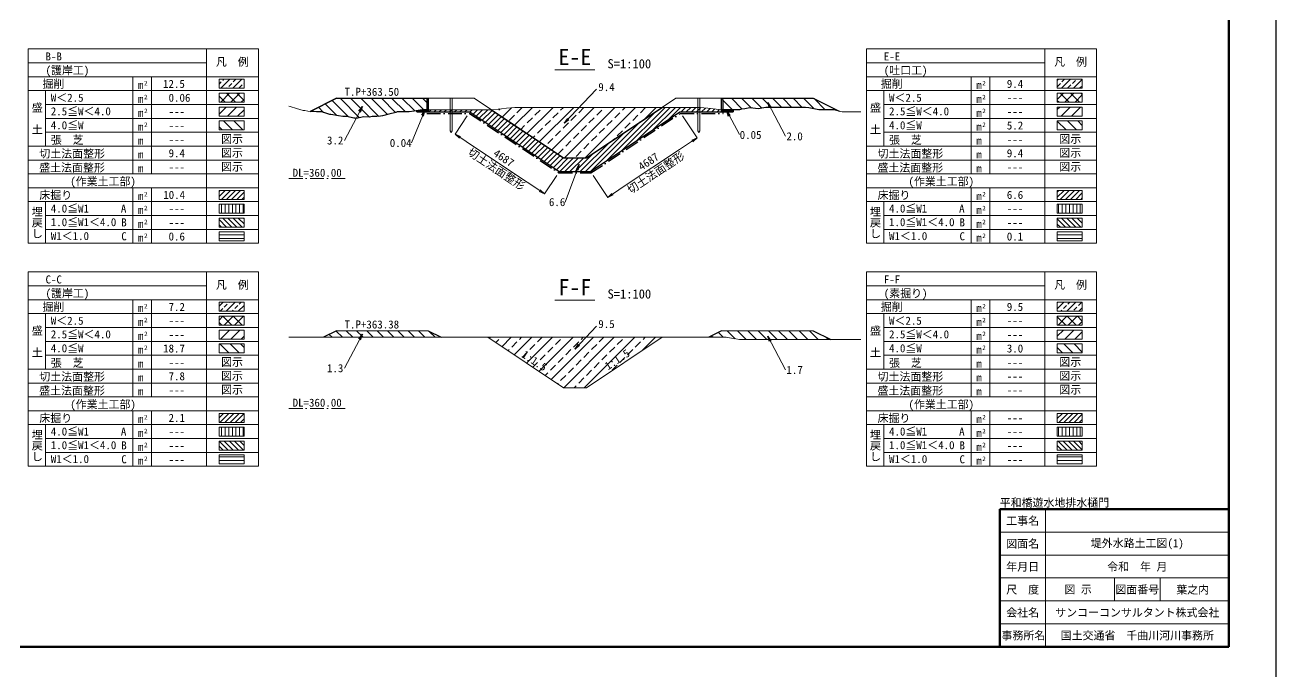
# Model space of a CAD drawing. Header units: millimetres. Extents: x -24094 to 84100, y -59400 to 59400.
# Drawn here: x 29532 to 84100, y 1100 to 29308 of the extents above; entities that cross this region are included whole.
import ezdxf
from ezdxf.enums import TextEntityAlignment as Align

# ---------------------------------------------------------------- set-up
doc = ezdxf.new("R2010")
doc.units = ezdxf.units.MM
doc.header["$LTSCALE"] = 100
doc.header["$PDSIZE"] = 300
doc.linetypes.add('SXF_一点短鎖線', pattern=[9.25, 6, -1.5, 0.25, -1.5])
for name, color, linetype, lineweight in [('D-BGD', 7, 'Continuous', 13), ('D-BMK', 2, 'SXF_一点短鎖線', 13), ('D-BMK-HTXT', 7, 'Continuous', 13), ('D-BYP-STR1', 2, 'Continuous', 13), ('D-BYP-STR2', 6, 'Continuous', 25), ('D-BYP-STR8', 150, 'Continuous', 25), ('D-MTR-LINE', 7, 'Continuous', 13), ('D-MTR-TXT', 7, 'Continuous', 13), ('D-STR', 1, 'Continuous', 13), ('D-STR-STR8', 3, 'Continuous', 25), ('D-STR-TXT', 7, 'Continuous', 13), ('D-TTL', 2, 'Continuous', 140), ('D-TTL-FRAM', 2, 'Continuous', 50), ('D-TTL-LINE', 7, 'Continuous', 13), ('D-TTL-TXT', 7, 'Continuous', 13), ('切土法面整形', 4, 'Continuous', 13), ('埋A', 6, 'Continuous', 13), ('埋B', 6, 'Continuous', 13), ('埋C', 6, 'Continuous', 13), ('床堀', 3, 'Continuous', 13), ('張芝', 3, 'Continuous', 13), ('掘削', 4, 'Continuous', 13), ('盛土(2.5≦W＜4.0)', 5, 'Continuous', 13), ('盛土(4.0≦W)', 5, 'Continuous', 13), ('盛土(W＜2.5)', 5, 'Continuous', 13), ('盛土法面整形', 1, 'Continuous', 13)]:
    doc.layers.add(name, color=color, linetype=linetype, lineweight=lineweight)
doc.styles.add('@ＭＳ ゴシック', font='@MS Gothic.ttf')
doc.styles.add('MS ゴシック', font='MS Gothic.ttf')
doc.styles.add('ＭＳ ゴシック', font='MS Gothic.ttf')
doc.dimstyles.new('DIM-100-F', dxfattribs={"dimscale": 100, "dimtxt": 3.5, "dimasz": 2.5, "dimexe": 0, "dimexo": 2, "dimgap": 0.8, "dimtad": 1, "dimdec": 0, "dimzin": 0, "dimdsep": 46, "dimtxsty": 'MS ゴシック', "dimblk": 'OPEN', "dimcen": 0.1, "dimclrd": 256, "dimclre": 256, "dimclrt": 256, "dimaunit": 1, "dimadec": 4, "dimazin": 0, "dimtfac": 1, "dimtdec": 0, "dimtmove": 2, "dimatfit": 3, "dimldrblk": 'OPEN', "dimfxl": 1, "dimtolj": 1, "dimtzin": 0, "dimlwd": -1, "dimlwe": -1, "dimarcsym": 0})
pattern_1 = [(135, (-492653.5, 540049.14), (-224.5064, -224.5064), [])]
pattern_2 = [(180, (-388168.13, 560220.11), (-1e-14, -158.75), [])]

# ---------------------------------------------------------------- blocks, each defined once
blk = doc.blocks.new('_Open')
at = {"color": 0, "linetype": 'ByBlock', "lineweight": -2}
for p, q in [((-1, 0.17), (0, 0)), ((-1, -0.17), (0, 0)), ((0, 0), (-1, 0))]:
    blk.add_line(p, q, dxfattribs=at)
blk = doc.blocks.new('*D7')
at = {"layer": 'Defpoints', "color": 0, "transparency": 16777216}
for p in [(48937, 25518), (52837, 22918), (52194, 21953)]:
    blk.add_point(p, dxfattribs=at)
at = {"layer": '切土法面整形', "transparency": 16777216}
for p, q in [((48826, 25351), (48294, 24553)), ((48502, 24415), (49058, 24044)), ((51986, 22092), (51431, 22462)), ((52726, 22751), (52194, 21953))]:
    blk.add_line(p, q, dxfattribs=at)
at = {"layer": '切土法面整形', "transparency": 16777216, "xscale": 250, "yscale": 250, "zscale": 250}
for p, rotation in [((48294, 24553), 146.3099324751545), ((52194, 21953), 326.3099324751545)]:
    blk.add_blockref('_Open', p, dxfattribs=dict(at, rotation=rotation))
at = {"layer": '切土法面整形', "transparency": 16777216, "insert": (50244, 23253), "char_height": 350, "attachment_point": 5, "rotation": 326.3099, "style": 'MS ゴシック'}
blk.add_mtext('\\A1;4687\\P切土法面整形', dxfattribs=at)
blk = doc.blocks.new('*D8')
at = {"layer": 'Defpoints', "color": 0, "transparency": 16777216}
for p in [(58100, 25518), (58849, 24395), (54200, 22918)]:
    blk.add_point(p, dxfattribs=at)
at = {"layer": '切土法面整形', "transparency": 16777216}
for p, q in [((58211, 25351), (58849, 24395)), ((58641, 24257), (58085, 23886)), ((54311, 22751), (54949, 21795)), ((55157, 21934), (55712, 22305))]:
    blk.add_line(p, q, dxfattribs=at)
at = {"layer": '切土法面整形', "transparency": 16777216, "xscale": 250, "yscale": 250, "zscale": 250}
for p, rotation in [((58849, 24395), 33.69006752484547), ((54949, 21795), 213.6900675248455)]:
    blk.add_blockref('_Open', p, dxfattribs=dict(at, rotation=rotation))
at = {"layer": '切土法面整形', "transparency": 16777216, "insert": (56899, 23095), "char_height": 350, "attachment_point": 5, "rotation": 33.6901, "style": 'MS ゴシック'}
blk.add_mtext('\\A1;4687\\P切土法面整形', dxfattribs=at)
blk = doc.blocks.new('数量表')
at = {"layer": '埋A'}
h = blk.add_hatch(dxfattribs=at)
h.set_pattern_fill('ANSI31', color=256, scale=50, angle=45)
h.paths.add_polyline_path([(8319, -6769), (9409, -6769), (9409, -7161), (8319, -7161)])
at = {"layer": '埋B'}
h = blk.add_hatch(dxfattribs=at)
h.set_pattern_fill('ANSI31', color=256, scale=50, angle=90)
h.paths.add_polyline_path([(8319, -7374), (9409, -7374), (9409, -7767), (8319, -7767)])
at = {"layer": '埋C'}
h = blk.add_hatch(dxfattribs=at)
h.set_pattern_fill('ANSI31', color=256, scale=50, angle=135)
h.paths.add_polyline_path([(8319, -7979), (9409, -7979), (9409, -8372), (8319, -8372)])
at = {"layer": '床堀'}
h = blk.add_hatch(dxfattribs=at)
h.set_pattern_fill('ANSI31', color=3, scale=50)
h.paths.add_polyline_path([(8319, -6164), (9409, -6164), (9409, -6556), (8319, -6556)])
at = {"layer": '掘削'}
h = blk.add_hatch(dxfattribs=at)
h.set_pattern_fill('ANSI33', color=256, scale=100)
h.set_pattern_definition([(44.998363, (-420407.26, 1166788.6), (-261.92414, 261.90917), []), (44.998363, (-420145.34, 1166788.6), (-261.92414, 261.90917), [185.20304, -92.60152])])
h.paths.add_polyline_path([(8320, -1323), (9410, -1323), (9410, -1715), (8320, -1715)])
at = {"layer": '盛土(2.5≦W＜4.0)'}
h = blk.add_hatch(dxfattribs=at)
h.set_pattern_fill('ANSI31', color=256, scale=100)
h.paths.add_polyline_path([(8320, -2533), (9410, -2533), (9410, -2926), (8320, -2926)])
at = {"layer": '盛土(4.0≦W)'}
h = blk.add_hatch(dxfattribs=at)
h.set_pattern_fill('ANSI31', color=256, scale=100, angle=90)
h.paths.add_polyline_path([(8320, -3138), (9410, -3138), (9410, -3531), (8320, -3531)])
at = {"layer": '盛土(W＜2.5)'}
h = blk.add_hatch(dxfattribs=at)
h.set_pattern_fill('ANSI37', color=256, scale=100)
h.paths.add_polyline_path([(8320, -1928), (9410, -1928), (9410, -2320), (8320, -2320)])
at = {"layer": 'D-MTR-LINE'}
for p, q in [((0, 0), (7770, 0)), ((0, 0), (7770, 0)), ((0, -7867), (0, 0)), ((7770, -8472), (7770, 0)), ((10035, 0), (7770, 0)), ((10035, 0), (10035, -7867)), ((0, -605), (7770, -605)), ((0, -1210), (7770, -1210)), ((4565, -5446), (4565, -1210)), ((4565, -5446), (4565, -1210)), ((5379, -5446), (5379, -1210)), ((10035, -1210), (7770, -1210)), ((0, -1815), (7770, -1815)), ((10035, -1815), (7770, -1815)), ((750, -2420), (7770, -2420)), ((10035, -2420), (7770, -2420)), ((750, -3026), (7770, -3026)), ((10035, -3026), (7770, -3026)), ((750, -3631), (7770, -3631)), ((10035, -3631), (7770, -3631)), ((0, -4236), (7770, -4236)), ((10035, -4236), (7770, -4236)), ((0, -4841), (7770, -4841)), ((10035, -4841), (7770, -4841)), ((0, -5446), (7770, -5446)), ((10035, -5446), (7770, -5446)), ((0, -6051), (7770, -6051)), ((4565, -6656), (4565, -6051)), ((4565, -7867), (4565, -6051)), ((4565, -8472), (4565, -6051)), ((5379, -6656), (5379, -6051)), ((5379, -7867), (5379, -6051)), ((5379, -8472), (5379, -6051)), ((10035, -6051), (7770, -6051)), ((0, -6656), (7770, -6656)), ((10035, -6656), (7770, -6656)), ((750, -7261), (7769, -7261)), ((10035, -7261), (7770, -7261)), ((750, -7867), (7769, -7867)), ((10035, -7867), (7770, -7867)), ((0, -8472), (7769, -8472))]:
    blk.add_line(p, q, dxfattribs=at)
at = {"layer": 'D-MTR-LINE', "flags": 128}
for points in [[(10035, -6051), (10035, -8472)], [(10035, -7261), (7769, -7261)], [(10035, -7867), (7769, -7867)], [(10035, -8472), (7769, -8472)]]:
    blk.add_lwpolyline(points, dxfattribs=at)
at = {"layer": 'D-MTR-TXT', "ltscale": 0.01}
for p, q in [((750, -4236), (750, -1815)), ((0, -8472), (0, -6051)), ((750, -8472), (750, -6656))]:
    blk.add_line(p, q, dxfattribs=at)
at = {"layer": '埋A'}
blk.add_lwpolyline([(8319, -6769), (9409, -6769), (9409, -7161), (8319, -7161)], close=True, dxfattribs=at)
at = {"layer": '埋B'}
blk.add_lwpolyline([(8319, -7374), (9409, -7374), (9409, -7767), (8319, -7767)], close=True, dxfattribs=at)
at = {"layer": '埋C'}
blk.add_lwpolyline([(8319, -7979), (9409, -7979), (9409, -8372), (8319, -8372)], close=True, dxfattribs=at)
at = {"layer": '床堀', "color": 3}
blk.add_lwpolyline([(8319, -6164), (9409, -6164), (9409, -6556), (8319, -6556)], close=True, dxfattribs=at)
at = {"layer": '掘削'}
for p, q in [((8320, -1323), (9410, -1323)), ((8320, -1715), (8320, -1323)), ((9410, -1323), (9410, -1715)), ((9410, -1715), (8320, -1715))]:
    blk.add_line(p, q, dxfattribs=at)
at = {"layer": '盛土(2.5≦W＜4.0)'}
for p, q in [((8320, -2533), (9410, -2533)), ((8320, -2926), (8320, -2533)), ((9410, -2533), (9410, -2926)), ((9410, -2926), (8320, -2926))]:
    blk.add_line(p, q, dxfattribs=at)
at = {"layer": '盛土(4.0≦W)'}
for p, q in [((8320, -3138), (9410, -3138)), ((8320, -3531), (8320, -3138)), ((9410, -3138), (9410, -3531)), ((9410, -3531), (8320, -3531))]:
    blk.add_line(p, q, dxfattribs=at)
at = {"layer": '盛土(W＜2.5)'}
for p, q in [((8320, -1928), (9410, -1928)), ((8320, -2320), (8320, -1928)), ((9410, -1928), (9410, -2320)), ((9410, -2320), (8320, -2320))]:
    blk.add_line(p, q, dxfattribs=at)
at = {"layer": 'D-MTR-TXT', "ltscale": 0.01, "style": 'ＭＳ ゴシック'}
for s, height, p in [('凡\u3000例', 350, (8182, -737)), ('掘削', 350, (618, -1695)), (' m', 350, (4546, -1749)), ('2', 200, (5046, -1588)), (' W＜2.5', 350, (742, -2300)), (' m', 350, (4546, -2354)), ('2', 200, (5046, -2193)), (' 2.5≦W＜4.0', 350, (742, -2893)), (' m', 350, (4546, -2959)), ('2', 200, (5046, -2798)), (' 4.0≦W', 350, (742, -3500)), ('2', 200, (5046, -3403)), (' 張  芝', 350, (742, -4138)), (' m', 350, (4546, -3564)), ('\u3000切土法面整形', 350, (3, -4737)), (' m', 350, (4546, -4170)), (' m', 350, (4546, -4775)), ('\u3000盛土法面整形', 350, (-3, -5350)), (' m', 350, (4546, -5380)), ('(作業土工部)', 350, (1828, -5949)), ('\u3000床掘り', 350, (3, -6552)), (' m', 350, (4546, -6590)), ('2', 200, (5046, -6429)), (' 4.0≦W1', 350, (742, -7131)), ('A', 350, (4037, -7131)), (' m', 350, (4546, -7195)), ('2', 200, (5046, -7034)), (' 1.0≦W1＜4.0', 350, (742, -7725)), ('B', 350, (4055, -7736)), (' m', 350, (4546, -7800)), ('2', 200, (5046, -7639)), (' W1＜1.0', 350, (742, -8331)), ('C', 350, (4055, -8341)), (' m', 350, (4546, -8405)), ('2', 200, (5046, -8244))]:
    blk.add_text(s, height=height, dxfattribs=at).set_placement(p)
at = {"layer": 'D-MTR-TXT', "ltscale": 0.01, "style": '@ＭＳ ゴシック'}
for s, p in [('盛  土', (379, -3026)), ('埋戻し', (379, -7564))]:
    blk.add_text(s, height=350, rotation=270, dxfattribs=at).set_placement(p, align=Align.MIDDLE_CENTER)
at = {"layer": '切土法面整形', "ltscale": 0.01, "style": 'ＭＳ ゴシック'}
blk.add_text('図示', height=350, dxfattribs=at).set_placement((9363, -4704), align=Align.RIGHT)
at = {"layer": '張芝', "ltscale": 0.01, "style": 'ＭＳ ゴシック'}
blk.add_text('図示', height=350, dxfattribs=at).set_placement((9363, -4099), align=Align.RIGHT)
at = {"layer": '盛土法面整形', "ltscale": 0.01, "style": 'ＭＳ ゴシック'}
blk.add_text('図示', height=350, dxfattribs=at).set_placement((9363, -5309), align=Align.RIGHT)

msp = doc.modelspace()

# ---------------------------------------------------------------- hatches: boundary and pattern name
at = {"layer": 'D-BYP-STR2'}
h = msp.add_hatch(dxfattribs=at)
h.set_pattern_fill('ANSI31', color=256, scale=50, angle=135)
h.set_pattern_definition(pattern_2)
h.paths.add_polyline_path([(47118.77, 25617.62), (46859.63, 25617.62), (46618.77, 25575.86), (46618.77, 25517.62), (47118.77, 25517.62)])
h = msp.add_hatch(dxfattribs=at)
h.set_pattern_fill('ANSI31', color=256, scale=50, angle=135)
h.set_pattern_definition(pattern_2)
h.paths.add_polyline_path([(60418.77, 25617.62), (59930.48, 25617.62), (59918.77, 25618.79), (59918.77, 25517.62), (60418.77, 25517.62)])
at = {"layer": '床堀'}
h = msp.add_hatch(dxfattribs=at)
h.set_pattern_fill('ANSI31', color=3, scale=50)
h.set_pattern_definition([(45, (-492653.5, 495770.18), (-112.2532, 112.2532), [])])
h.paths.add_polyline_path([(58100.43, 25517.62), (60418.77, 25517.62), (60418.77, 25617.62), (60124.13, 25617.62), (60053.44, 25617.62), (59930.48, 25617.62), (59687.23, 25641.87), (59547.41, 25655.8), (59321.02, 25678.37), (58970.69, 25713.28), (58954.8, 25714.87), (58927.16, 25717.62), (58588.59, 25717.62), (58393.98, 25717.62), (57923.85, 25717.62), (57817.26, 25717.62), (57489.95, 25717.62), (57318.77, 25717.62), (54018.77, 23517.62), (53018.77, 23517.62), (49868.77, 25617.62), (49799.48, 25617.62), (49743.22, 25617.62), (49534.84, 25617.62), (49166.5, 25617.62), (49067.05, 25617.62), (48894.04, 25617.62), (48700.84, 25617.62), (48589.79, 25617.62), (48334.63, 25617.62), (48013.07, 25617.62), (47968.42, 25617.62), (47890.73, 25617.62), (47602.2, 25617.62), (47436.35, 25617.62), (47235.99, 25617.62), (46887.42, 25617.62), (46859.63, 25617.62), (46618.77, 25575.86), (46618.77, 25517.62), (47118.77, 25517.62), (48937.1, 25517.62), (52837.1, 22917.62), (54200.43, 22917.62)])
at = {"layer": '掘削'}
h = msp.add_hatch(dxfattribs=at)
h.set_pattern_fill('ANSI33', color=256, scale=100)
h.set_pattern_definition([(45, (-492653.5, 489877.64), (-449.0128, 449.0128), []), (45, (-492204.5, 489877.64), (-449.0128, 449.0128), [317.5, -158.75])])
h.paths.add_polyline_path([(57318.77, 25717.62), (57240.54, 25717.62), (57123.74, 25717.62), (56920.54, 25717.62), (56757.53, 25717.62), (56663.82, 25717.62), (56391.31, 25717.62), (56087.11, 25717.62), (56025.1, 25717.62), (55917.23, 25717.62), (55658.89, 25717.62), (55510.39, 25717.62), (55292.67, 25717.62), (54933.67, 25717.62), (54913.92, 25717.62), (54560.25, 25717.62), (54356.96, 25717.62), (54194.04, 25717.62), (53910.6, 25717.62), (53827.82, 25717.62), (53780.24, 25717.62), (53518.77, 25717.62), (53461.61, 25717.62), (53203.52, 25717.62), (53095.4, 25717.62), (52907.29, 25717.62), (52626.8, 25717.62), (52247.61, 25717.62), (52050.09, 25717.62), (51903.98, 25717.62), (51630.54, 25717.62), (51473.37, 25717.62), (51264.33, 25717.62), (50900.67, 25717.62), (50531.91, 25680.87), (50319.94, 25659.74), (50165.69, 25644.37), (49872.49, 25615.14), (53018.77, 23517.62), (54018.77, 23517.62)])
h = msp.add_hatch(dxfattribs=at)
h.set_pattern_fill('ANSI33', color=256, scale=100)
h.set_pattern_definition([(45, (-492653.5, 540049.14), (-449.0128, 449.0128), []), (45, (-492204.5, 540049.14), (-449.0128, 449.0128), [317.5, -158.75])])
h.paths.add_polyline_path([(52844.08, 15691.9), (52617.29, 15691.9), (52235.31, 15691.9), (52040.57, 15691.9), (51745.44, 15691.9), (51463.85, 15691.9), (51379.22, 15691.9), (51232, 15691.9), (51013.01, 15691.9), (50887.13, 15691.9), (50646.8, 15691.9), (50310.42, 15691.9), (50228.69, 15691.9), (49914.37, 15691.9), (49718.77, 15691.9), (53018.77, 13491.9), (54018.77, 13491.9), (57318.77, 15691.9), (57251.87, 15691.9), (56872.42, 15691.9), (56654.31, 15691.9), (56506.21, 15691.9), (56248.56, 15691.9), (56139.99, 15691.9), (56077.59, 15691.9), (55773.78, 15691.9), (55500.87, 15691.9), (55407.57, 15691.9), (55245.25, 15691.9), (55041.35, 15691.9), (54924.15, 15691.9), (54675.14, 15691.9), (54347.44, 15691.9), (54241.94, 15691.9), (53942.72, 15691.9), (53770.72, 15691.9), (53576.5, 15691.9), (53518.77, 15691.9), (53238.62, 15691.9)])
at = {"layer": '盛土(4.0≦W)'}
h = msp.add_hatch(dxfattribs=at)
h.set_pattern_fill('ANSI31', color=256, scale=100, angle=90)
h.set_pattern_definition(pattern_1)
h.paths.add_polyline_path([(47118.77, 26117.62), (43118.77, 26117.62), (41969.46, 25542.97), (42109.01, 25536.3), (42245.9, 25529.76), (42475.22, 25518.8), (42822.61, 25407.34), (42841.43, 25411.09), (42874.17, 25399.74), (43207.65, 25350.57), (43399.33, 25322.31), (43573.86, 25326.83), (43877.48, 25251.8), (43940.07, 25242.57), (43976.05, 25237.27), (44306.29, 25303.1), (44552.77, 25284.93), (44672.5, 25317.62), (44880.8, 25317.62), (45038.71, 25333.36), (45129.48, 25342.41), (45404.92, 25417.62), (45706.2, 25499.89), (45771.14, 25517.62), (45884.11, 25517.62), (46137.35, 25517.62), (46282.92, 25517.62), (46503.56, 25555.88), (46859.63, 25617.62), (46887.42, 25617.62), (47118.77, 25617.62)])
h = msp.add_hatch(dxfattribs=at)
h.set_pattern_fill('ANSI31', color=256, scale=100, angle=90)
h.set_pattern_definition(pattern_1)
h.paths.add_polyline_path([(63918.77, 26117.62), (59918.77, 26117.62), (59918.77, 25618.79), (59930.48, 25617.62), (60053.44, 25617.62), (60124.13, 25617.62), (60419.66, 25617.62), (60700.84, 25617.62), (60785.87, 25632.36), (60933.79, 25658.01), (61152.08, 25695.86), (61277.56, 25683.36), (61518.3, 25659.36), (61854.28, 25717.62), (61884.51, 25717.62), (61937.1, 25717.62), (62250.72, 25717.62), (62431, 25717.62), (62616.93, 25717.62), (62940.41, 25717.62), (62983.15, 25717.62), (63007.71, 25717.62), (63349.36, 25717.62), (63584.43, 25717.62), (63715.57, 25694.88), (63943.72, 25655.32), (64081.79, 25631.38), (64161.15, 25617.62), (64448, 25617.62), (64737.86, 25617.62), (64814.21, 25604.38), (64947.04, 25581.35), (65044.58, 25554.72)])
h = msp.add_hatch(dxfattribs=at)
h.set_pattern_fill('ANSI31', color=256, scale=100, angle=90)
h.set_pattern_definition(pattern_1)
h.paths.add_polyline_path([(45153.6, 15691.9), (45212.13, 15691.9), (45519.82, 15691.9), (45696.68, 15691.9), (45886.03, 15691.9), (46215.44, 15691.9), (46252.24, 15691.9), (46273.4, 15691.9), (46618.46, 15691.9), (46850.12, 15691.9), (46984.67, 15691.9), (47218.75, 15691.9), (47350.88, 15691.9), (47426.83, 15691.9), (47678.77, 15691.9), (47118.77, 15971.9), (43118.77, 15971.9), (42558.77, 15691.9), (42590.11, 15691.9), (42813.1, 15691.9), (42956.33, 15691.9), (43205.5, 15691.9), (43322.54, 15691.9), (43389.81, 15691.9), (43688.75, 15691.9), (43966.53, 15691.9), (44208.82, 15691.9), (44421.18, 15691.9), (44543.25, 15691.9), (44787.39, 15691.9), (45119.96, 15691.9)])
h = msp.add_hatch(dxfattribs=at)
h.set_pattern_fill('ANSI31', color=256, scale=100, angle=90)
h.set_pattern_definition(pattern_1)
h.paths.add_polyline_path([(59918.77, 15971.9), (59358.77, 15691.9), (59435.91, 15691.9), (59537.89, 15691.9), (59802.12, 15691.9), (60114.61, 15691.9), (60168.34, 15682.58), (60261.81, 15666.37), (60534.55, 15619.08), (60691.33, 15591.9), (61265.12, 15591.9), (61268.04, 15591.9), (61633.19, 15591.9), (61844.76, 15591.9), (61999.4, 15591.9), (62268.43, 15591.9), (62421.48, 15591.9), (62628.38, 15591.9), (62998.19, 15591.9), (63271.74, 15591.9), (63464.25, 15591.9), (63574.91, 15591.9), (63830.47, 15591.9), (64151.63, 15591.9), (64196.68, 15591.9), (64275.06, 15591.9), (64562.89, 15591.9), (64678.77, 15591.9), (63918.77, 15971.9)])

# ---------------------------------------------------------------- linework, layer by layer
at = {"layer": 'D-BGD', "color": 7, "linetype": 'Continuous', "lineweight": 13}
for points in [[(41045.42, 25769.39), (41092.46, 25762.46), (41376.58, 25671.3), (41669.18, 25577.42), (41742.79, 25579.33), (41870.86, 25547.68), (42109.01, 25536.3), (42245.9, 25529.76), (42475.22, 25518.8), (42822.61, 25407.34), (42841.43, 25411.09), (42874.17, 25399.74), (43207.65, 25350.57), (43399.33, 25322.31), (43573.86, 25326.83), (43877.48, 25251.8), (43940.07, 25242.57), (43976.05, 25237.27), (44306.29, 25303.1), (44552.77, 25284.93), (44672.5, 25317.62), (44880.8, 25317.62), (45038.71, 25333.36), (45129.48, 25342.41), (45404.92, 25417.62), (45706.2, 25499.89), (45771.14, 25517.62), (45884.11, 25517.62), (46137.35, 25517.62), (46282.92, 25517.62), (46503.56, 25555.88), (46859.63, 25617.62), (46869.78, 25617.62), (46887.42, 25617.62), (47235.99, 25617.62), (47436.35, 25617.62), (47602.2, 25617.62), (47890.73, 25617.62), (47968.42, 25617.62), (48013.07, 25617.62), (48334.63, 25617.62), (48589.79, 25617.62), (48700.84, 25617.62), (48894.04, 25617.62), (49067.05, 25617.62), (49166.5, 25617.62), (49534.84, 25617.62), (49743.22, 25617.62), (49799.48, 25617.62), (49897.36, 25617.62), (50165.69, 25644.37), (50319.94, 25659.74), (50531.91, 25680.87), (50896.65, 25717.22), (50898.12, 25717.37), (50900.67, 25717.62), (51264.33, 25717.62), (51473.37, 25717.62), (51630.54, 25717.62), (51903.98, 25717.62), (52050.09, 25717.62), (52247.61, 25717.62), (52626.8, 25717.62), (52907.29, 25717.62), (53095.4, 25717.62), (53203.52, 25717.62), (53461.61, 25717.62), (53518.77, 25717.62), (53780.24, 25717.62), (53827.82, 25717.62), (53910.6, 25717.62), (54194.04, 25717.62), (54356.96, 25717.62), (54560.25, 25717.62), (54913.92, 25717.62), (54926.46, 25717.62), (54933.67, 25717.62), (55292.67, 25717.62), (55510.39, 25717.62), (55658.89, 25717.62), (55917.23, 25717.62), (56025.1, 25717.62), (56087.11, 25717.62), (56391.31, 25717.62), (56663.82, 25717.62), (56757.53, 25717.62), (56920.54, 25717.62), (57123.74, 25717.62), (57240.54, 25717.62), (57489.95, 25717.62), (57817.26, 25717.62), (57923.85, 25717.62), (58393.98, 25717.62), (58588.59, 25717.62), (58927.16, 25717.62), (58954.8, 25714.87), (58970.69, 25713.28), (59321.02, 25678.37), (59547.41, 25655.8), (59687.23, 25641.87), (59930.48, 25617.62), (60053.44, 25617.62), (60124.13, 25617.62), (60419.66, 25617.62), (60700.84, 25617.62), (60785.87, 25632.36), (60933.79, 25658.01), (61152.08, 25695.86), (61277.56, 25683.36), (61518.3, 25659.36), (61854.28, 25717.62), (61884.51, 25717.62), (61937.1, 25717.62), (62250.72, 25717.62), (62431, 25717.62), (62616.93, 25717.62), (62940.41, 25717.62), (62983.15, 25717.62), (63007.71, 25717.62), (63349.36, 25717.62), (63584.43, 25717.62), (63715.57, 25694.88), (63943.72, 25655.32), (64081.79, 25631.38), (64161.15, 25617.62), (64448, 25617.62), (64737.86, 25617.62), (64814.21, 25604.38), (64947.04, 25581.35), (65180.43, 25517.62), (65314.58, 25517.62), (65546.64, 25517.62), (65891.3, 25517.62), (65950.35, 25517.62), (65992.12, 25517.62)], [(41045.42, 15691.9), (41082.94, 15691.9), (41125.26, 15691.9), (41198.88, 15691.9), (41491.47, 15691.9), (41659.66, 15691.9), (41857.69, 15691.9), (42202.19, 15691.9), (42223.9, 15691.9), (42236.38, 15691.9), (42590.11, 15691.9), (42813.1, 15691.9), (42956.33, 15691.9), (43205.5, 15691.9), (43322.54, 15691.9), (43389.81, 15691.9), (43688.75, 15691.9), (43966.53, 15691.9), (44208.82, 15691.9), (44421.18, 15691.9), (44543.25, 15691.9), (44787.39, 15691.9), (45119.96, 15691.9), (45153.6, 15691.9), (45212.13, 15691.9), (45519.82, 15691.9), (45696.68, 15691.9), (45886.03, 15691.9), (46215.44, 15691.9), (46252.24, 15691.9), (46273.4, 15691.9), (46618.46, 15691.9), (46850.12, 15691.9), (46984.67, 15691.9), (47218.75, 15691.9), (47350.88, 15691.9), (47426.83, 15691.9), (47717.1, 15691.9), (48003.55, 15691.9), (48083.31, 15691.9), (48222.06, 15691.9), (48449.52, 15691.9), (48580.27, 15691.9), (48815.73, 15691.9), (49156.98, 15691.9), (49181.95, 15691.9), (49225.38, 15691.9), (49548.16, 15691.9), (49733.7, 15691.9), (49914.37, 15691.9), (50228.69, 15691.9), (50280.59, 15691.9), (50310.42, 15691.9), (50646.8, 15691.9), (50887.13, 15691.9), (51013.01, 15691.9), (51232, 15691.9), (51379.22, 15691.9), (51463.85, 15691.9), (51745.44, 15691.9), (52040.57, 15691.9), (52235.31, 15691.9), (52617.29, 15691.9), (52844.08, 15691.9), (53194, 15691.9), (53210.29, 15691.9), (53238.62, 15691.9), (53518.77, 15691.9), (53576.5, 15691.9), (53770.72, 15691.9), (53942.72, 15691.9), (54241.94, 15691.9), (54308.93, 15691.9), (54347.44, 15691.9), (54675.14, 15691.9), (54924.15, 15691.9), (55041.35, 15691.9), (55245.25, 15691.9), (55407.57, 15691.9), (55500.87, 15691.9), (55773.78, 15691.9), (56077.59, 15691.9), (56139.99, 15691.9), (56248.56, 15691.9), (56506.21, 15691.9), (56654.31, 15691.9), (56872.42, 15691.9), (57231.02, 15691.9), (57238.63, 15691.9), (57251.87, 15691.9), (57604.85, 15691.9), (57807.74, 15691.9), (57971.06, 15691.9), (58255.18, 15691.9), (58337.27, 15691.9), (58384.46, 15691.9), (58703.48, 15691.9), (58961.17, 15691.9), (59069.7, 15691.9), (59258.5, 15691.9), (59435.91, 15691.9), (59537.89, 15691.9), (59802.12, 15691.9), (60114.61, 15691.9), (60168.34, 15682.58), (60261.81, 15666.37), (60534.55, 15619.08), (60691.33, 15591.9), (61265.12, 15591.9), (61268.04, 15591.9), (61633.19, 15591.9), (61844.76, 15591.9), (61999.4, 15591.9), (62268.43, 15591.9), (62421.48, 15591.9), (62628.38, 15591.9), (62998.19, 15591.9), (63271.74, 15591.9), (63464.25, 15591.9), (63574.91, 15591.9), (63830.47, 15591.9), (64151.63, 15591.9), (64196.68, 15591.9), (64275.06, 15591.9), (64562.89, 15591.9), (64728.34, 15591.9), (64929.11, 15591.9), (65278.37, 15591.9), (65295.32, 15591.9), (65305.06, 15591.9), (65661.53, 15591.9), (65881.78, 15591.9), (65992.12, 15591.9)]]:
    msp.add_lwpolyline(points, dxfattribs=at)
at = {"layer": 'D-BMK'}
for p, q in [((41045.42, 22617.62), (43545.42, 22617.62)), ((41045.42, 12591.9), (43545.42, 12591.9))]:
    msp.add_line(p, q, dxfattribs=at)
at = {"layer": 'D-BYP-STR1'}
for points in [[(48073.77, 24695.56), (48118.77, 24617.62), (48163.77, 24695.56), (48163.77, 26117.62), (48073.77, 26117.62)], [(58873.77, 24695.56), (58918.77, 24617.62), (58963.77, 24695.56), (58963.77, 26117.62), (58873.77, 26117.62)]]:
    msp.add_lwpolyline(points, close=True, dxfattribs=at)
at = {"layer": 'D-BYP-STR2'}
for p, q in [((43118.77, 26117.62), (41969.46, 25542.97)), ((63918.77, 26117.62), (65044.58, 25554.72)), ((43118.77, 15971.9), (42558.77, 15691.9)), ((47118.77, 15971.9), (47678.77, 15691.9)), ((59918.77, 15971.9), (59358.77, 15691.9)), ((63918.77, 15971.9), (64678.77, 15591.9))]:
    msp.add_line(p, q, dxfattribs=at)
for points in [[(46618.77, 25575.86), (46859.63, 25617.62), (47118.77, 25617.62), (47118.77, 25517.62), (46618.77, 25517.62), (46618.77, 25575.86)], [(59918.77, 25517.62), (59918.77, 25618.79), (59930.48, 25617.62), (60418.77, 25617.62), (60418.77, 25517.62), (59918.77, 25517.62)]]:
    msp.add_lwpolyline(points, dxfattribs=at)
at = {"layer": 'D-BYP-STR8'}
msp.add_lwpolyline([(47118.77, 25617.62), (46887.42, 25617.62), (46869.78, 25617.62), (46859.63, 25617.62), (46503.56, 25555.88), (46282.92, 25517.62), (46137.35, 25517.62), (45884.11, 25517.62), (45771.14, 25517.62), (45706.2, 25499.89), (45404.92, 25417.62), (45129.48, 25342.41), (45038.71, 25333.36), (44880.8, 25317.62), (44672.5, 25317.62), (44552.77, 25284.93), (44306.29, 25303.1), (43976.05, 25237.27), (43940.07, 25242.57), (43877.48, 25251.8), (43573.86, 25326.83), (43399.33, 25322.31), (43207.65, 25350.57), (42874.17, 25399.74), (42841.43, 25411.09), (42822.61, 25407.34), (42475.22, 25518.8), (42245.9, 25529.76), (42109.01, 25536.3), (41969.46, 25542.97), (43118.77, 26117.62), (47118.77, 26117.62)], close=True, dxfattribs=at)
msp.add_lwpolyline([(65044.58, 25554.72), (64947.04, 25581.35), (64814.21, 25604.38), (64737.86, 25617.62), (64448, 25617.62), (64161.15, 25617.62), (64081.79, 25631.38), (63943.72, 25655.32), (63715.57, 25694.88), (63584.43, 25717.62), (63349.36, 25717.62), (63007.71, 25717.62), (62983.15, 25717.62), (62940.41, 25717.62), (62616.93, 25717.62), (62431, 25717.62), (62250.72, 25717.62), (61937.1, 25717.62), (61884.51, 25717.62), (61854.28, 25717.62), (61518.3, 25659.36), (61277.56, 25683.36), (61152.08, 25695.86), (60933.79, 25658.01), (60785.87, 25632.36), (60700.84, 25617.62), (60419.66, 25617.62), (60124.13, 25617.62), (60053.44, 25617.62), (59930.48, 25617.62), (59918.77, 25618.79), (59918.77, 26117.62), (63918.77, 26117.62), (65044.58, 25554.72)], dxfattribs=at)
at = {"layer": 'D-STR'}
for p, q in [((47118.77, 26117.62), (43118.77, 26117.62)), ((59918.77, 26117.62), (63918.77, 26117.62)), ((47118.77, 15971.9), (43118.77, 15971.9)), ((59918.77, 15971.9), (63918.77, 15971.9)), ((49718.77, 15691.9), (53018.77, 13491.9)), ((54018.77, 13491.9), (57318.77, 15691.9)), ((53018.77, 13491.9), (54018.77, 13491.9))]:
    msp.add_line(p, q, dxfattribs=at)
msp.add_lwpolyline([(59918.77, 26117.62), (57918.77, 26117.62), (54018.77, 23517.62), (53018.77, 23517.62), (49118.77, 26117.62), (47118.77, 26117.62), (47118.77, 25517.62), (48937.1, 25517.62), (52837.1, 22917.62), (54200.43, 22917.62), (58100.43, 25517.62), (59918.77, 25517.62)], close=True, dxfattribs=at)
at = {"layer": 'D-STR-STR8'}
for points in [[(49868.77, 25617.62), (53018.77, 23517.62), (54018.77, 23517.62), (57318.77, 25717.62)], [(46618.77, 25575.86), (46618.77, 25517.62), (48937.1, 25517.62), (52837.1, 22917.62), (54200.43, 22917.62), (58100.43, 25517.62), (60418.77, 25517.62), (60418.77, 25617.62)]]:
    msp.add_lwpolyline(points, dxfattribs=at)
at = {"layer": 'D-TTL'}
for p in [(82050, 57200), (2050, 2200)]:
    msp.add_line(p, (82050, 2200), dxfattribs=at)
at = {"layer": 'D-TTL-FRAM'}
for p, q in [((72050, 2200), (72050, 8200)), ((72050, 8200), (82050, 8200))]:
    msp.add_line(p, q, dxfattribs=at)
at = {"layer": 'D-TTL-LINE'}
for p, q in [((52645.77, 27353.53), (54391.77, 27353.53)), ((52645.77, 17317.6), (54391.77, 17317.6)), ((74050, 2200), (74050, 8200)), ((72050, 7200), (82050, 7200)), ((72050, 6200), (82050, 6200)), ((72050, 5200), (82050, 5200)), ((77050, 4200), (77050, 5200)), ((79050, 4200), (79050, 5200)), ((72050, 4200), (82050, 4200)), ((72050, 3200), (82050, 3200))]:
    msp.add_line(p, q, dxfattribs=at)
at = {"layer": 'Defpoints', "color": 1}
msp.add_line((84100, 59400), (84100, 0), dxfattribs=at)
at = {"layer": 'Defpoints', "linetype": 'SXF_一点短鎖線'}
msp.add_lwpolyline([(47058.77, 26117.62), (47058.77, 25457.62), (48918.94, 25457.62), (52818.94, 22857.62), (54218.6, 22857.62), (58118.6, 25457.62), (59978.77, 25457.62), (59978.77, 26117.62)], dxfattribs=at)
at = {"layer": '切土法面整形'}
for p, q in [((49057.82, 24044.12), (51430.52, 22462.32)), ((55712.17, 22304.59), (58084.87, 23886.39))]:
    msp.add_line(p, q, dxfattribs=at)

# ---------------------------------------------------------------- block references
at = {"layer": 'D-MTR-LINE'}
for p in [(29676.17, 28263.47), (66240.47, 28263.47), (29676.17, 18540.23), (66240.47, 18540.23)]:
    msp.add_blockref('数量表', p, dxfattribs=at)

# ---------------------------------------------------------------- texts
at = {"layer": 'D-BMK-HTXT', "style": 'MS ゴシック'}
for s, p in [('12.5', (35552.43, 26568.4)), ('9.4', (72358.47, 26568.4)), ('0.06', (35794.18, 25963.29)), ('---', (72358.47, 25963.29)), ('---', (35794.18, 25358.17)), ('---', (72358.47, 25358.17)), ('---', (35794.18, 24753.05)), ('5.2', (72358.47, 24753.05)), ('---', (35794.18, 24147.93)), ('---', (72358.47, 24147.93)), ('9.4', (35794.18, 23542.81)), ('9.4', (72358.47, 23542.81)), ('---', (35794.18, 22937.69)), ('DL=360.00', (41205.19, 22692.62)), ('---', (72358.47, 22937.69)), ('10.4', (35561.88, 21727.46)), ('6.6', (72358.47, 21727.46)), ('---', (35794.18, 21122.34)), ('---', (72358.47, 21122.34)), ('0.6', (35794.18, 19912.1)), ('---', (35794.18, 20517.22)), ('0.1', (72358.47, 19912.1)), ('---', (72358.47, 20517.22)), ('7.2', (35794.18, 16845.17)), ('9.5', (72358.47, 16845.17)), ('---', (35794.18, 16240.05)), ('---', (72358.47, 16240.05)), ('18.7', (35556.14, 15029.82)), ('---', (35794.18, 15634.93)), ('3.0', (72358.47, 15029.82)), ('---', (72358.47, 15634.93)), ('---', (35794.18, 14424.7)), ('---', (72358.47, 14424.7)), ('7.8', (35794.18, 13819.58)), ('---', (72358.47, 13819.58)), ('---', (35794.18, 13214.46)), ('---', (72358.47, 13214.46)), ('DL=360.00', (41205.19, 12666.9)), ('2.1', (35794.18, 12004.22)), ('---', (72358.47, 12004.22)), ('---', (35794.18, 11399.1)), ('---', (72358.47, 11399.1)), ('---', (35794.18, 10793.98)), ('---', (72358.47, 10793.98)), ('---', (35794.18, 10188.87)), ('---', (72358.47, 10188.87))]:
    msp.add_text(s, height=350, dxfattribs=at).set_placement(p)
at = {"layer": 'D-MTR-TXT', "ltscale": 0.01, "style": 'ＭＳ ゴシック'}
for s, p in [('B-B', (30426.94, 27762.61)), ('E-E', (66991.23, 27762.61)), ('(護岸工)', (30426.94, 27155.8)), ('(吐口工)', (66991.23, 27155.8)), ('C-C', (30426.94, 18039.38)), ('F-F', (66991.23, 18039.38)), ('(護岸工)', (30426.94, 17432.57)), ('(素掘り)', (66991.23, 17432.57))]:
    msp.add_text(s, height=350, dxfattribs=at).set_placement(p)
at = {"layer": 'D-STR-TXT', "style": 'ＭＳ ゴシック'}
for s, p in [('T.P+363.50', (44660.87, 26117.62)), ('T.P+363.38', (44660.87, 15971.9))]:
    msp.add_text(s, height=350, dxfattribs=at).set_placement(p, align=Align.BOTTOM_CENTER)
for rotation, p in [(326.309932, (51601.51, 14436.74)), (33.690068, (55518.77, 14491.9))]:
    msp.add_text('1:1.5', height=350, rotation=rotation, dxfattribs=at).set_placement(p, align=Align.BOTTOM_CENTER)
at = {"layer": 'D-TTL-TXT', "style": 'MS ゴシック'}
for s, height, p in [('E-E', 700, (53518.77, 27353.53)), ('S=1:100', 400, (55894.01, 27298.71)), ('F-F', 700, (53518.77, 17317.6)), ('S=1:100', 400, (55894.01, 17262.77))]:
    msp.add_text(s, height=height, dxfattribs=at).set_placement(p, align=Align.BOTTOM_CENTER)
msp.add_text('平和橋遊水地排水樋門', height=350, dxfattribs=at).set_placement((72050, 8200), align=Align.BOTTOM_LEFT)
for s, p in [('工事名', (73050, 7700)), ('図面名', (73050, 6700)), ('堤外水路土工図(1)', (78050, 6700)), ('年月日', (73050, 5700)), ('令和  年 月', (78050, 5700)), ('尺\u3000度', (73050, 4700)), ('図面番号', (78050, 4700)), ('葉之内', (80469.8, 4700)), ('図 示', (75469.8, 4700)), ('会社名', (73050, 3700)), ('サンコーコンサルタント株式会社', (78050, 3700)), ('事務所名', (73082.13, 2700)), ('国土交通省\u3000千曲川河川事務所', (78050, 2700))]:
    msp.add_text(s, height=350, dxfattribs=at).set_placement(p, align=Align.MIDDLE)
at = {"layer": '埋C', "style": 'ＭＳ ゴシック'}
for s, p in [('0.05', (61659, 24516.59)), ('0.04', (46395.95, 24166.1))]:
    msp.add_text(s, height=350, dxfattribs=at).set_placement(p, align=Align.MIDDLE_RIGHT)
at = {"layer": '床堀', "style": 'ＭＳ ゴシック'}
msp.add_text('6.6', height=350, dxfattribs=at).set_placement((53099.38, 21589.4), align=Align.MIDDLE_RIGHT)
at = {"layer": '掘削', "style": 'ＭＳ ゴシック'}
for s, p in [('9.4', (54539.5, 26604.04)), ('9.5', (54539.5, 16271.46))]:
    msp.add_text(s, height=350, dxfattribs=at).set_placement(p, align=Align.MIDDLE_LEFT)
at = {"layer": '盛土(W＜2.5)', "style": 'ＭＳ ゴシック'}
for s, p in [('2.0', (62744.92, 24455.9)), ('3.2', (42704.22, 24275.01)), ('1.3', (42704.22, 14344.47)), ('1.7', (62744.92, 14269.14))]:
    msp.add_text(s, height=350, dxfattribs=at).set_placement(p, align=Align.MIDDLE_LEFT)

# ---------------------------------------------------------------- dimensions: what is measured, and where the dimension line sits
at = {"layer": '切土法面整形'}
for base, p1, p2, angle, picture, middle in [((52194.17, 21953.22), (48937.1, 25517.62), (52837.1, 22917.62), 326.309932, '*D7', (50244.17, 23253.22)), ((58848.52, 24395.49), (54200.43, 22917.62), (58100.43, 25517.62), 33.690068, '*D8', (56898.52, 23095.49))]:
    dim = msp.add_linear_dim(base=base, p1=p1, p2=p2, angle=angle, text='<>\\P切土法面整形', dimstyle='DIM-100-F', dxfattribs=at)
    dim.commit()
    dim.dimension.update_dxf_attribs({"geometry": picture, "text_midpoint": middle, "dimtype": 161})

# ---------------------------------------------------------------- leaders
at = {"layer": '埋C'}
for points in [[(46968.56, 25587.88), (46395.95, 24166.1)], [(60140.6, 25565.38), (60703.05, 24542.1)]]:
    msp.add_leader(points, dimstyle='DIM-100-F', override={"dimgap": 0.8, "dimtad": 0, "dimarcsym": 2}, dxfattribs=at)
at = {"layer": '床堀'}
msp.add_leader([(53711.24, 23233.95), (53099.38, 21589.4)], dimstyle='DIM-100-F', override={"dimgap": 0.8, "dimtad": 0, "dimarcsym": 2}, dxfattribs=at)
at = {"layer": '掘削'}
for points in [[(53055.38, 25023.74), (54464.64, 26514.78)], [(53516.39, 15178.93), (54464.64, 16182.21)]]:
    msp.add_leader(points, dimstyle='DIM-100-F', override={"dimgap": 0.8, "dimtad": 0, "dimarcsym": 2}, dxfattribs=at)
at = {"layer": '盛土(W＜2.5)'}
for points in [[(44251.12, 25752.7), (43473.62, 24275.01)], [(61932.6, 25933.59), (62710.1, 24455.9)], [(44251.12, 15822.16), (43473.62, 14344.47)], [(61932.6, 15746.83), (62710.1, 14269.14)]]:
    msp.add_leader(points, dimstyle='DIM-100-F', override={"dimgap": 0.8, "dimtad": 0, "dimarcsym": 2}, dxfattribs=at)

doc.saveas('drawing.dxf')
